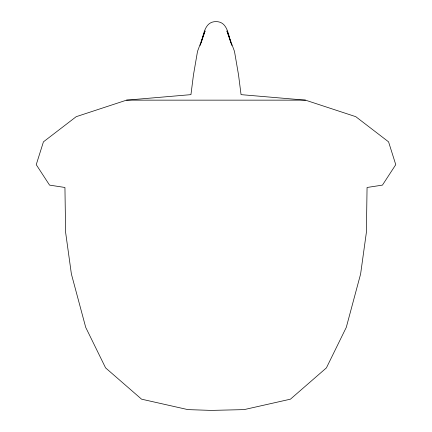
<?xml version="1.0" encoding="UTF-8"?>
<svg xmlns="http://www.w3.org/2000/svg" width="432" height="432" viewBox="0 0 432 432"><rect width="100%" height="100%" fill="white"/><g stroke="black" fill="none" stroke-linecap="round" stroke-linejoin="round"><path stroke-width="0.65" d="M200.124 45.522C203.683 37.071 203.515 21.584 216 21.6C228.485 21.584 228.317 37.071 231.876 45.522M201.263 42.309L205.092 30.899L197.516 51.376L193.455 74.974L190.949 94.64L126.538 100.148L76.221 116.672L43.432 141.847L36.239 164.662L49.556 185.117L64.94 187.477L65.605 232.27L71.388 274.001L85.72 327.386L105.592 367.886L141.577 399.179L187.877 409.612L211.221 410.4L244.123 409.612L290.423 399.179L326.408 367.886L346.28 327.386L360.612 274.001L366.395 232.27L367.06 187.477L382.444 185.117L395.761 164.662L388.568 141.847L355.779 116.672L305.462 100.148L241.051 94.64L238.545 74.974L234.484 51.376L226.908 30.899L230.737 42.309M126.538 100.148L305.462 100.148"/></g></svg>
